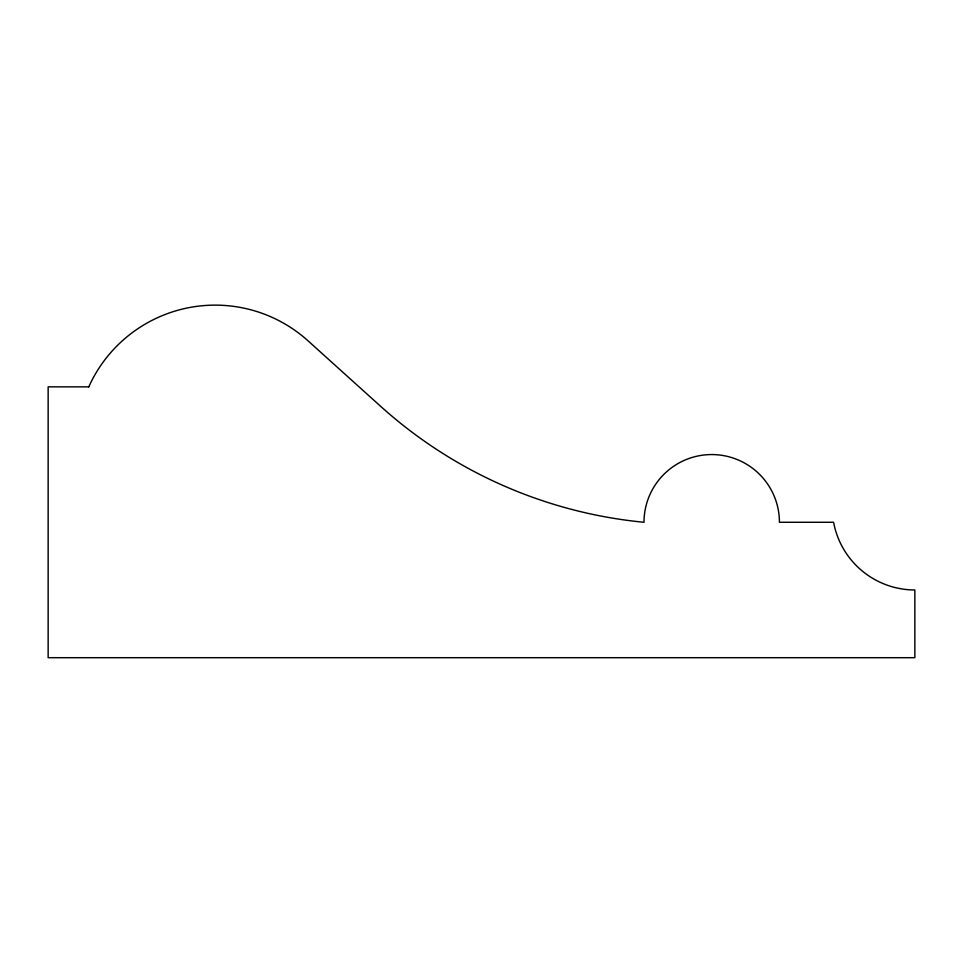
<?xml version="1.0" encoding="UTF-8"?>
<svg xmlns="http://www.w3.org/2000/svg" width="963" height="963" viewBox="0 0 963 963"><rect width="100%" height="100%" fill="white"/><g stroke="black" fill="none" stroke-linecap="round" stroke-linejoin="round"><path stroke-width="1.44" d="M88.777 386.849L48.15 386.849L48.15 657.693L914.85 657.693L914.85 589.982A82.794 82.794 0 0 1 833.597 522.271L779.428 522.271A67.711 67.711 0 0 0 711.717 454.56A67.711 67.711 0 0 0 644.006 522.271A459.158 459.158 0 0 1 380.457 406.157L308.04 340.83A138.624 138.624 0 0 0 88.777 386.849"/></g></svg>
